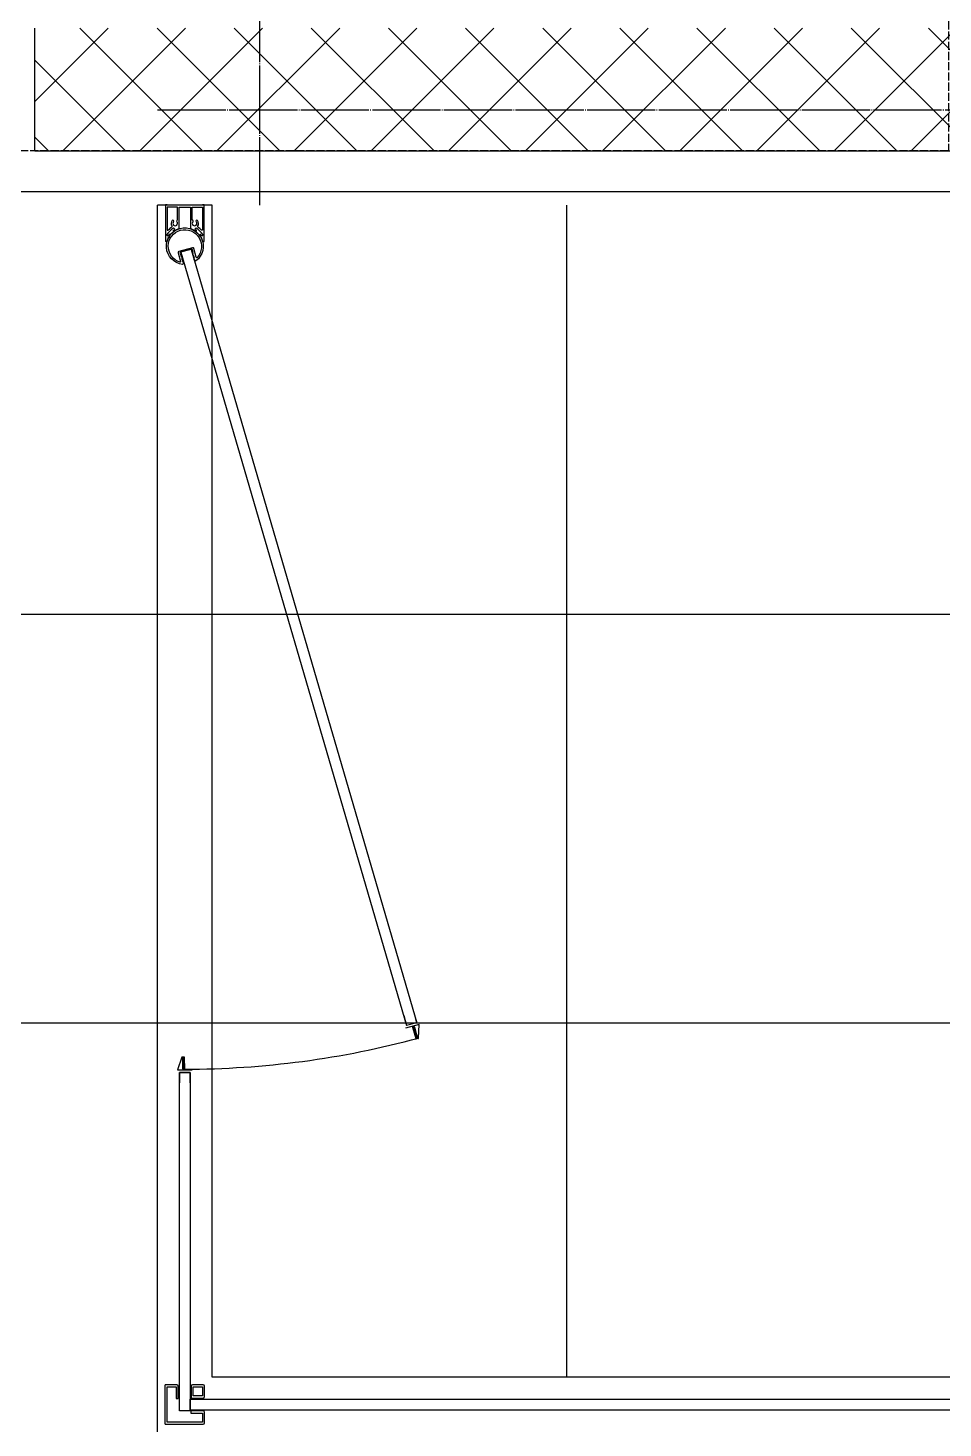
# Model space of a CAD drawing. Header units: millimetres. Extents: x 18456 to 179493, y -203649 to 469211.
# Drawn here: x 123501 to 124172, y 275784 to 276811 of the extents above; entities that cross this region are included whole.
import ezdxf

# ---------------------------------------------------------------- set-up
doc = ezdxf.new("R2010")
doc.units = ezdxf.units.MM
doc.linetypes.add('X-평면도(기본형)$0$CEN', pattern=[52.5, 50, -1, 0.5, -1])
doc.linetypes.add('X-평면도(기본형)$0$HID2', pattern=[7.5, 6, -1.5])
for name, color, linetype, true_color in [('X-평면도(기본형)$0$40HAT', 9, 'Continuous', 0x808080), ('X-평면도(기본형)$0$CEN', 1, 'X-평면도(기본형)$0$CEN', 0xff0000), ('X-평면도(기본형)$0$FIN', 9, 'Continuous', 0x808080), ('X-평면도(기본형)$0$FUR', 6, 'Continuous', 0xff00ff), ('X-평면도(기본형)$0$TIL', 5, 'Continuous', 0x0000ff), ('X-평면도(기본형)$0$UIS', 7, 'X-평면도(기본형)$0$HID2', 0x000000), ('X-평면도(기본형)$0$W2', 3, 'Continuous', 0x00ff00)]:
    doc.layers.add(name, color=color, linetype=linetype, true_color=true_color)

msp = doc.modelspace()

# ---------------------------------------------------------------- hatches: boundary and pattern name
at = {"layer": 'X-평면도(기본형)$0$40HAT'}
h = msp.add_hatch(dxfattribs=at)
h.set_pattern_fill('H3', color=256, scale=40, style=0, pattern_type=2)
h.set_pattern_definition([(315, (-178130.538, 59916.775), (28.2842712, 28.2842712), []), (45, (-178130.538, 59916.775), (-28.2842712, 28.2842712), [])])
h.paths.add_polyline_path([(123506.1, 276721), (123506.1, 276811), (124836.1, 276811), (124836.1, 276861), (124946.1, 276861), (124946.1, 274631), (124266.1, 274631), (124266.1, 274751), (123606.1, 274751), (123606.1, 274841), (124836.1, 274841), (124836.1, 276721), (123506.1, 276721)], flags=0)
at = {"layer": 'X-평면도(기본형)$0$FUR', "true_color": 0x808080}
for points in [[(123786.7, 276069.5), (123786, 276069.3), (123786, 276069.3), (123786, 276069.3), (123785.9, 276069.3), (123785.9, 276069.2), (123785.9, 276069.2), (123785.9, 276069.2), (123785.9, 276069.2), (123785.9, 276069.2), (123785.9, 276069.2), (123785.9, 276069.2), (123785.9, 276069.2), (123785.9, 276069.3), (123785.8, 276069.3), (123785.8, 276069.3), (123785.8, 276069.3), (123785.8, 276069.3), (123785.8, 276069.3), (123785.8, 276069.3), (123785.8, 276069.3), (123785.8, 276069.3), (123785.8, 276069.3), (123785.8, 276069.3), (123785.7, 276069.3), (123785.7, 276069.3), (123785.7, 276069.3), (123785.7, 276069.3), (123785.7, 276069.3), (123785.7, 276069.3), (123785.7, 276069.3), (123785.7, 276069.3), (123785.7, 276069.3), (123785.7, 276069.3), (123785.7, 276069.4), (123785.7, 276069.4), (123785.7, 276069.4), (123785.6, 276069.4), (123785.6, 276069.4), (123785.6, 276069.4), (123785.6, 276069.4), (123785.6, 276069.4), (123785.6, 276069.4), (123785.6, 276069.4), (123785.6, 276069.4), (123785.6, 276069.5), (123785.6, 276069.5), (123783.1, 276077.8), (123783.1, 276077.9), (123783.1, 276077.9), (123783.1, 276077.9), (123783.1, 276077.9), (123783.1, 276077.9), (123783.1, 276077.9), (123783.1, 276077.9), (123783.1, 276077.9), (123783.1, 276077.9), (123783.1, 276077.9), (123783.1, 276078), (123783.1, 276078), (123783.1, 276078), (123783.1, 276078), (123783.1, 276078), (123783.1, 276078), (123783.1, 276078), (123783.1, 276078), (123783.1, 276078), (123783.1, 276078), (123783.1, 276078.1), (123783.1, 276078.1), (123783.1, 276078.1), (123783.1, 276078.1), (123783.1, 276078.1), (123783.2, 276078.1), (123783.2, 276078.1), (123783.2, 276078.1), (123783.2, 276078.1), (123783.2, 276078.1), (123783.2, 276078.1), (123783.2, 276078.1), (123783.2, 276078.2), (123783.2, 276078.2), (123783.2, 276078.2), (123783.2, 276078.2), (123783.2, 276078.2), (123783.2, 276078.2), (123783.3, 276078.2), (123783.3, 276078.2), (123783.3, 276078.2), (123783.3, 276078.2), (123783.3, 276078.2), (123783.3, 276078.2), (123783.3, 276078.2), (123783.3, 276078.2), (123783.8, 276078.4), (123783.9, 276078.4), (123783.9, 276078.4), (123783.9, 276078.4), (123783.9, 276078.4), (123783.9, 276078.4), (123783.9, 276078.4), (123784, 276078.4), (123784, 276078.4), (123784, 276078.4), (123784, 276078.4), (123784, 276078.4), (123784.1, 276078.4), (123784.1, 276078.4), (123784.1, 276078.4), (123784.1, 276078.4), (123784.1, 276078.4), (123784.1, 276078.3), (123784.1, 276078.3), (123784.2, 276078.3), (123784.2, 276078.3), (123784.2, 276078.3), (123784.2, 276078.3), (123784.2, 276078.3), (123784.2, 276078.3), (123784.3, 276078.3), (123784.3, 276078.3), (123784.3, 276078.3), (123784.3, 276078.3), (123784.3, 276078.2), (123784.3, 276078.2), (123784.3, 276078.2), (123784.3, 276078.2), (123784.4, 276078.2), (123784.4, 276078.2), (123784.4, 276078.2), (123784.4, 276078.2), (123784.4, 276078.1), (123784.4, 276078.1), (123784.4, 276078.1), (123784.4, 276078.1), (123784.4, 276078.1), (123784.4, 276078.1), (123784.4, 276078.1), (123784.4, 276078), (123784.5, 276078), (123784.5, 276078)], [(123614.7, 276056.1), (123615.5, 276056.1), (123615.5, 276056.1), (123615.5, 276056.1), (123615.5, 276056.1), (123615.5, 276056.1), (123615.5, 276056.1), (123615.5, 276056.1), (123615.5, 276056.1), (123615.5, 276056.1), (123615.5, 276056.1), (123615.6, 276056.1), (123615.6, 276056.1), (123615.6, 276056.1), (123615.6, 276056.1), (123615.6, 276056.1), (123615.6, 276056.1), (123615.6, 276056.1), (123615.6, 276056.1), (123615.6, 276056.1), (123615.6, 276056.1), (123615.6, 276056.1), (123615.7, 276056.1), (123615.7, 276056), (123615.7, 276056), (123615.7, 276056), (123615.7, 276056), (123615.7, 276056), (123615.7, 276056), (123615.7, 276056), (123615.7, 276056), (123615.7, 276056), (123615.7, 276056), (123615.7, 276056), (123615.7, 276056), (123615.7, 276055.9), (123615.7, 276055.9), (123615.7, 276055.9), (123615.7, 276055.9), (123615.7, 276055.9), (123615.7, 276055.9), (123615.7, 276055.9), (123615.8, 276055.9), (123615.8, 276055.9), (123615.8, 276055.9), (123615.8, 276055.8), (123615.8, 276055.8), (123616, 276047.1), (123616, 276047.1), (123616, 276047.1), (123616, 276047.1), (123616, 276047.1), (123616, 276047), (123616, 276047), (123616, 276047), (123616, 276047), (123616, 276047), (123616, 276047), (123616, 276047), (123616, 276047), (123616, 276047), (123616, 276047), (123616, 276047), (123616, 276046.9), (123616, 276046.9), (123615.9, 276046.9), (123615.9, 276046.9), (123615.9, 276046.9), (123615.9, 276046.9), (123615.9, 276046.9), (123615.9, 276046.9), (123615.9, 276046.9), (123615.9, 276046.9), (123615.9, 276046.9), (123615.9, 276046.9), (123615.9, 276046.8), (123615.9, 276046.8), (123615.9, 276046.8), (123615.8, 276046.8), (123615.8, 276046.8), (123615.8, 276046.8), (123615.8, 276046.8), (123615.8, 276046.8), (123615.8, 276046.8), (123615.8, 276046.8), (123615.8, 276046.8), (123615.8, 276046.8), (123615.8, 276046.8), (123615.8, 276046.8), (123615.7, 276046.8), (123615.7, 276046.8), (123615.7, 276046.8), (123615.7, 276046.8), (123615.7, 276046.8), (123615.2, 276046.8), (123615.1, 276046.8), (123615.1, 276046.8), (123615.1, 276046.8), (123615.1, 276046.8), (123615.1, 276046.8), (123615.1, 276046.8), (123615, 276046.8), (123615, 276046.8), (123615, 276046.8), (123615, 276046.8), (123615, 276046.8), (123615, 276046.8), (123614.9, 276046.8), (123614.9, 276046.8), (123614.9, 276046.9), (123614.9, 276046.9), (123614.9, 276046.9), (123614.9, 276046.9), (123614.9, 276046.9), (123614.8, 276046.9), (123614.8, 276046.9), (123614.8, 276046.9), (123614.8, 276046.9), (123614.8, 276047), (123614.8, 276047), (123614.8, 276047), (123614.8, 276047), (123614.7, 276047), (123614.7, 276047), (123614.7, 276047), (123614.7, 276047), (123614.7, 276047.1), (123614.7, 276047.1), (123614.7, 276047.1), (123614.7, 276047.1), (123614.7, 276047.1), (123614.7, 276047.1), (123614.7, 276047.2), (123614.7, 276047.2), (123614.7, 276047.2), (123614.7, 276047.2), (123614.7, 276047.2), (123614.7, 276047.2), (123614.7, 276047.3), (123614.7, 276047.3), (123614.7, 276047.3)]]:
    msp.add_hatch(color=8, dxfattribs=at).paths.add_polyline_path(points, flags=0)

# ---------------------------------------------------------------- linework, layer by layer
at = {"layer": 'X-평면도(기본형)$0$CEN'}
for p, q in [((123671.1, 276681), (123671.1, 278446)), ((123596.1, 276751), (124926.1, 276751))]:
    msp.add_line(p, q, dxfattribs=at)
at = {"layer": 'X-평면도(기본형)$0$FIN'}
msp.add_line((121986.1, 276691), (124806.1, 276691), dxfattribs=at)
at = {"layer": 'X-평면도(기본형)$0$FUR', "color": 4, "ltscale": 3, "true_color": 0x00ffff}
for p, q in [((123636.1, 276681), (123596.1, 276681)), ((123596.1, 275781), (123596.1, 276681)), ((123636.1, 275821), (123636.1, 276681)), ((124796.1, 275821), (123636.1, 275821))]:
    msp.add_line(p, q, dxfattribs=at)
at = {"layer": 'X-평면도(기본형)$0$FUR', "color": 8, "true_color": 0x808080}
for p, q in [((123601.9, 276681.3), (123601.9, 276654.7)), ((123603.2, 276681.3), (123601.9, 276681.3)), ((123603.2, 276681), (123603.2, 276681.3)), ((123629, 276681), (123603.2, 276681)), ((123603.2, 276679.7), (123603.2, 276662.7)), ((123610.7, 276679.7), (123603.2, 276679.7)), ((123610.7, 276670), (123610.7, 276679.7)), ((123612, 276679.7), (123620.2, 276679.7)), ((123612, 276663.8), (123612, 276679.7)), ((123620.2, 276679.7), (123620.2, 276663.8)), ((123621.5, 276679.7), (123629, 276679.7)), ((123621.5, 276670), (123621.5, 276679.7)), ((123629, 276681.3), (123629, 276681)), ((123630.3, 276681.3), (123629, 276681.3)), ((123629, 276679.7), (123629, 276662.7)), ((123630.3, 276654.7), (123630.3, 276681.3)), ((123603.6, 276658.3), (123602.7, 276659.2)), ((123603.2, 276662.7), (123603.8, 276662.7)), ((123607.8, 276664.3), (123608.7, 276663.4)), ((123623.5, 276663.4), (123624.4, 276664.3)), ((123629, 276662.7), (123628.4, 276662.7)), ((123629.5, 276659.2), (123628.6, 276658.3)), ((123602.4, 276654.2), (123602.6, 276654.2)), ((123621.7, 276649.8), (123611.8, 276647.1)), ((123624.5, 276642.8), (123622.8, 276649.2)), ((123629.5, 276654.2), (123629.8, 276654.2)), ((123611.2, 276646), (123612.9, 276639.6)), ((123612.6, 276645.9), (123613.3, 276643.3)), ((123621, 276648.7), (123612.9, 276646.5)), ((123620.8, 276648.6), (123613.1, 276646.6)), ((123613.1, 276646.6), (123778.6, 276079.1)), ((123613.3, 276643.3), (123613.8, 276643.5)), ((123613.8, 276643.5), (123614, 276641.4)), ((123614, 276641.4), (123614.5, 276639.5)), ((123614.5, 276639.5), (123614.9, 276639.6)), ((123614.9, 276639.6), (123614.8, 276638)), ((123620.8, 276648.6), (123786.3, 276081.1)), ((123622.3, 276645.7), (123621.6, 276648.3)), ((123621.8, 276645.6), (123622.3, 276645.7)), ((123622.6, 276643.7), (123621.8, 276645.6)), ((123623.1, 276641.8), (123622.6, 276643.7)), ((123622.8, 276641.7), (123623.1, 276641.8)), ((123623.6, 276640.4), (123622.8, 276641.7)), ((123624.2, 276640.2), (123624.2, 276640.2)), ((123614.5, 276637.6), (123614.4, 276637.5)), ((123776.6, 276086.5), (123778.6, 276079.1)), ((123786.3, 276081.1), (123784.3, 276088.6)), ((123788, 276079.8), (123777.8, 276077.1)), ((123786.3, 276081.1), (123778.6, 276079.1)), ((123786.3, 276081.1), (123778.6, 276079.1)), ((123782.9, 276078.4), (123782.9, 276078.4)), ((123782.9, 276078.4), (123783.1, 276077.8)), ((123783.1, 276077.8), (123785.6, 276069.5)), ((123783.8, 276078.4), (123783.3, 276078.2)), ((123784.5, 276078), (123786.7, 276069.5)), ((123787.4, 276069.9), (123788, 276079.8)), ((123787.2, 276069.6), (123786, 276069.3)), ((123613.9, 276055.9), (123610.8, 276046.5)), ((123614.2, 276056.1), (123615.5, 276056.1)), ((123614.7, 276047.3), (123614.7, 276056.1)), ((123616, 276047.1), (123615.8, 276055.8)), ((123610.8, 276046.5), (123621.4, 276046.5)), ((123612.1, 276044.7), (123620.1, 276044.7)), ((123612.1, 276044.7), (123612.1, 276037)), ((123620.1, 276044.7), (123612.1, 276044.7)), ((123620.1, 276044.7), (123612.1, 276044.7)), ((123612.2, 276044.7), (123619.9, 276044.7)), ((123615.2, 276046.8), (123615.7, 276046.8)), ((123616, 276046.5), (123616, 276047.1)), ((123616, 276046.5), (123616, 276046.5)), ((123620.1, 276037), (123620.1, 276044.7)), ((123601.6, 275786.5), (123601.6, 275815.5)), ((123610.3, 275815.5), (123601.6, 275815.5)), ((123609.8, 275814), (123609.8, 275805.5)), ((123611.3, 275805.5), (123611.3, 275814.5)), ((123620.8, 275814.5), (123620.8, 275805.8)), ((123629.6, 275815.5), (123621.8, 275815.5)), ((123622.3, 275807.3), (123622.3, 275814)), ((123629.1, 275807.3), (123622.3, 275807.3)), ((123629.1, 275814), (123629.1, 275807.3)), ((123630.6, 275806.8), (123630.6, 275814.5)), ((123609.8, 275805.5), (123611.3, 275805.5)), ((123620.6, 275796.3), (123620.6, 275794.8)), ((123629.6, 275796.3), (123620.6, 275796.3)), ((123620.8, 275805.8), (123629.6, 275805.8)), ((123601.6, 275786.5), (123629.6, 275786.5)), ((123620.6, 275794.8), (123629.1, 275794.8)), ((123629.1, 275794.8), (123629.1, 275788)), ((123630.6, 275787.5), (123630.6, 275795.3))]:
    msp.add_line(p, q, dxfattribs=at)
for points in [[(123620.1, 276044.7), (123620.1, 275796.5), (123612.1, 275796.5), (123612.1, 276044.7)], [(123629.1, 275788), (123603.1, 275788), (123603.1, 275814), (123609.8, 275814)], [(123622.3, 275814), (123629.1, 275814)]]:
    msp.add_lwpolyline(points, dxfattribs=at)
msp.add_lwpolyline([(124781.1, 275797), (123620.1, 275797), (123620.1, 275805), (124781.1, 275805)], close=True, dxfattribs=at)
for centre, radius, start, end in [((123609, 276667.7), 3, 136.0571, 220.0094), ((123607.3, 276669.4), 0.65, 316.0571, 136.0571), ((123610.7, 276669.4), 0.65, 89.3015, 223.9429), ((123621.5, 276669.4), 0.65, 316.0571, 90.6985), ((123624.9, 276669.4), 0.65, 43.9429, 223.9429), ((123623.2, 276667.7), 3, 319.9906, 43.9429), ((123616.1, 276650.9), 15.7, 121.7785, 148.2215), ((123616.1, 276650.9), 14.5, 144.4972, 149.3755), ((123616.1, 276650.9), 17, 123.8919, 136.126), ((123604.7, 276659.1), 0.5, 324.4972, 144.4972), ((123606.3, 276665.5), 0.5, 303.8919, 40.0094), ((123609, 276667.7), 1.7, 136.0571, 43.9429), ((123607.9, 276662.3), 0.5, 125.5028, 305.5028), ((123616.1, 276650.9), 14.5, 120.6245, 125.5028), ((123616.1, 276650.9), 13.5, 107.6802, 125.5028), ((123616.1, 276650.9), 13.5, 54.4972, 72.3198), ((123623.2, 276667.7), 1.7, 136.0571, 43.9429), ((123616.1, 276650.9), 14.5, 54.4972, 59.3755), ((123624.2, 276662.3), 0.5, 234.4972, 54.4972), ((123616.1, 276650.9), 15.7, 31.7785, 58.2215), ((123625.9, 276665.5), 0.5, 139.9906, 236.1081), ((123616.1, 276650.9), 17, 43.874, 56.1081), ((123627.5, 276659.1), 0.5, 35.5028, 215.5028), ((123616.1, 276650.9), 14.5, 30.6245, 35.5028), ((123602.4, 276654.7), 0.5, 180, 270), ((123602.6, 276654.7), 0.5, 270, 344.2082), ((123616.1, 276650.9), 13.5, 144.4972, 164.2082), ((123621.2, 276648.2), 0.5, 15, 105), ((123621.9, 276648.9), 0.9, 15, 105), ((123616.1, 276650.9), 13.5, 15.7918, 35.5028), ((123629.5, 276654.7), 0.5, 195.7918, 270), ((123629.8, 276654.7), 0.5, 270, 0), ((123612, 276646.3), 0.9, 105, 195), ((123613, 276646), 0.5, 105, 195), ((123783.4, 276077.9), 0.3, 105, 196.5984), ((123784, 276077.9), 0.5, 15, 105), ((123616.1, 276700.9), 653.8, 269.9934, 285.1928), ((123785.9, 276069.5), 0.3, 196.5984, 285), ((123787.1, 276069.9), 0.3, 285, 358.138), ((123614.2, 276055.8), 0.3, 90, 163.138), ((123615.5, 276055.8), 0.3, 1.5984, 90), ((123615.2, 276047.3), 0.5, 180, 270), ((123615.7, 276047.1), 0.3, 270, 1.5984), ((123610.3, 275814.5), 1, 0, 90), ((123621.8, 275814.5), 1, 90, 180), ((123629.6, 275814.5), 1, 0, 90), ((123629.6, 275806.8), 1, 270, 0), ((123629.6, 275795.3), 1, 0, 90), ((123629.6, 275787.5), 1, 270, 0)]:
    msp.add_arc(centre, radius, start, end, dxfattribs=at)
at = {"layer": 'X-평면도(기본형)$0$FUR', "color": 8, "true_color": 0x808080, "extrusion": (0, 0, -1)}
for centre, radius, start, end in [((-123616.1, 276650.9), 13.5, 277.1916, 232.8084), ((-123616.1, 276650.9), 12.2, 287.0509, 222.9491), ((-123612.6, 276639.6), 0.3, 165, 287.0509), ((-123624, 276640.6), 0.5, 255, 328.1694), ((-123624.8, 276642.8), 0.3, 222.9491, 345), ((-123614.3, 276638), 0.5, 181.8306, 255)]:
    msp.add_arc(centre, radius, start, end, dxfattribs=at)
at = {"layer": 'X-평면도(기본형)$0$TIL'}
for p, q in [((123896.1, 276681), (123896.1, 275821)), ((122596.1, 276381), (124696.1, 276381)), ((122596.1, 276081), (124696.1, 276081))]:
    msp.add_line(p, q, dxfattribs=at)
at = {"layer": 'X-평면도(기본형)$0$UIS'}
msp.add_lwpolyline([(124386.1, 276721), (124386.1, 277746), (124176.1, 277746), (124176.1, 276721), (121956.1, 276721), (121956.1, 274841), (122181.1, 274841), (122181.1, 269606), (127356.1, 269606), (127356.1, 269861), (127216.1, 269861), (127216.1, 270631), (127666.1, 270631)], dxfattribs=at)
at = {"layer": 'X-평면도(기본형)$0$W2'}
for q in [(123506.1, 276811), (124836.1, 276721)]:
    msp.add_line((123506.1, 276721), q, dxfattribs=at)

doc.saveas('drawing.dxf')
